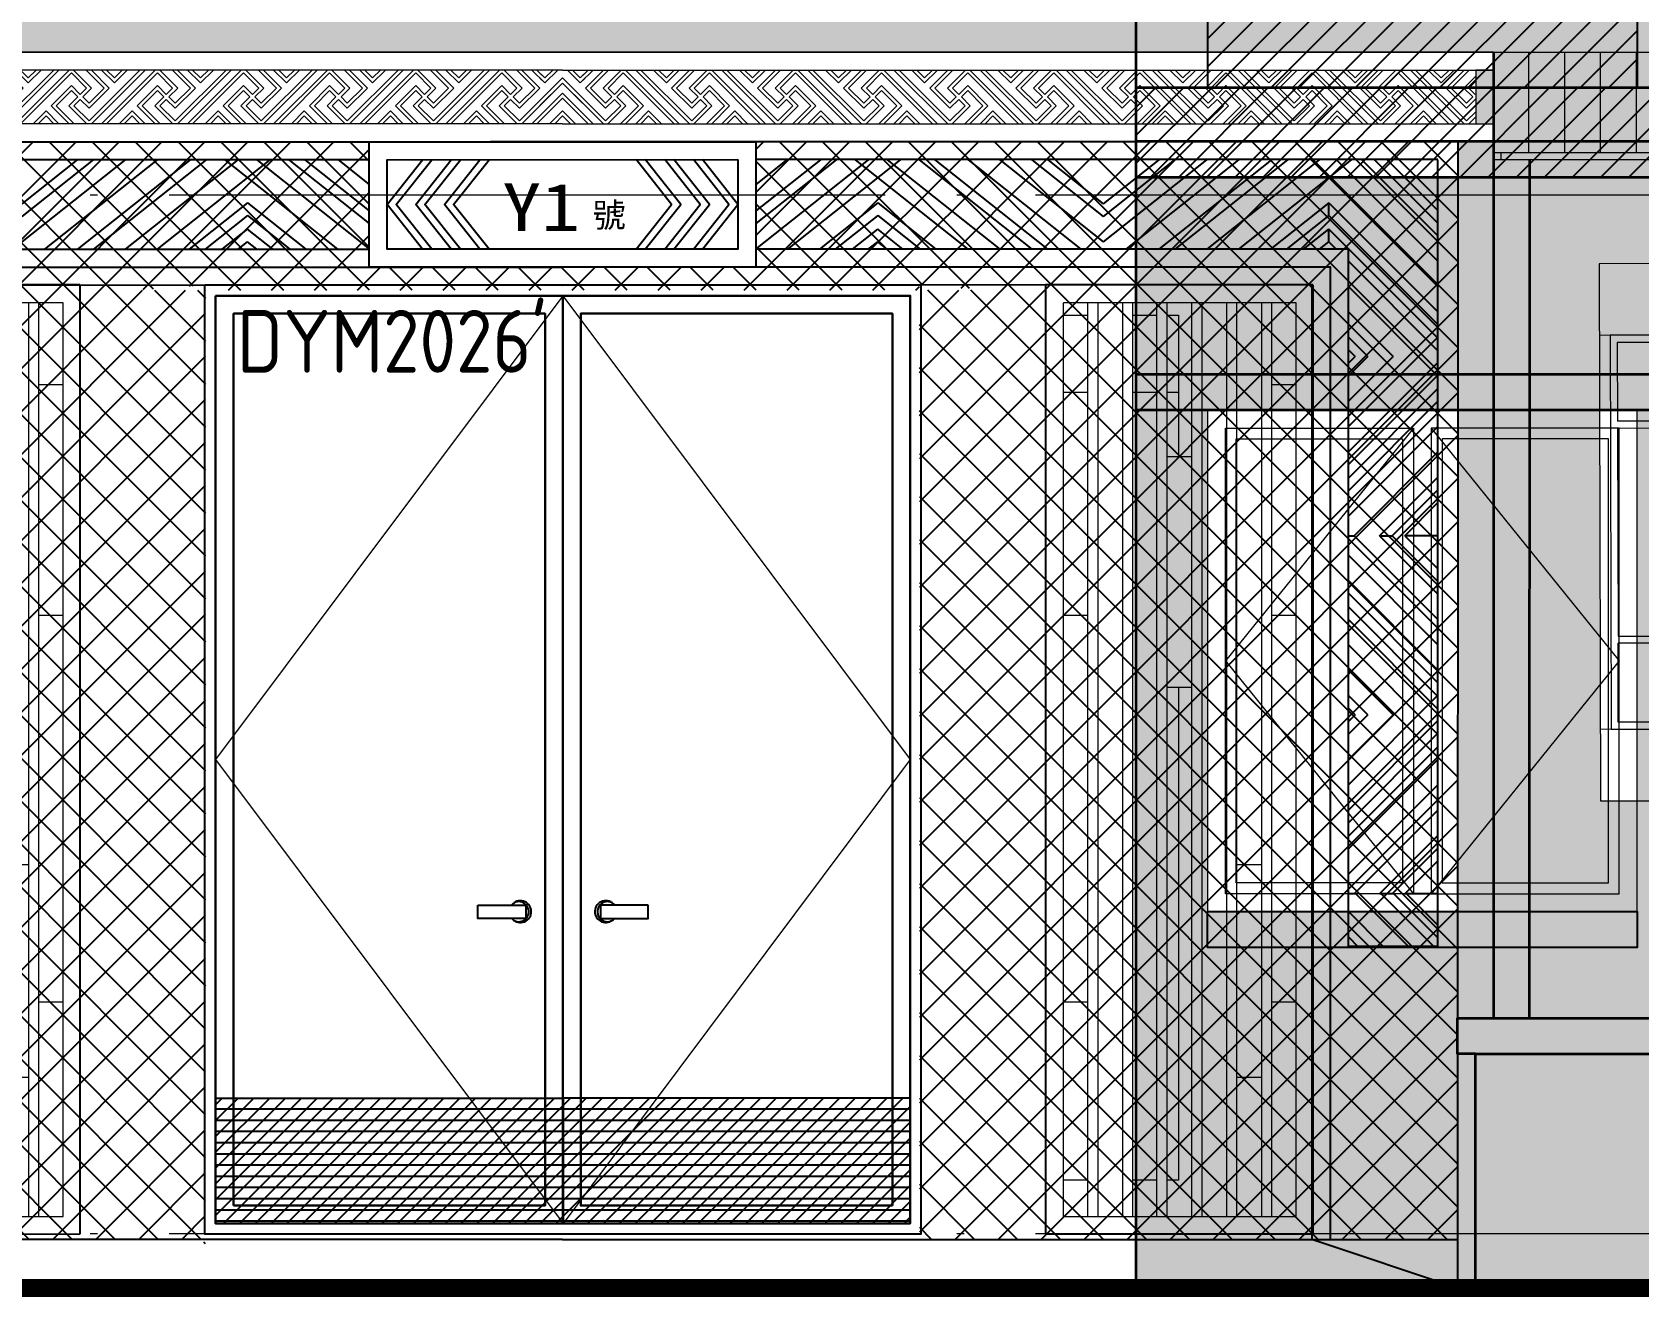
# Model space of a CAD drawing. Extents: x -518115 to 1124316, y -209821 to 1628073.
# Drawn here: x 864634 to 869121, y 37365 to 40896 of the extents above; entities that cross this region are included whole.
import ezdxf
from ezdxf.xclip import XClip

# ---------------------------------------------------------------- set-up
doc = ezdxf.new("R2010")
doc.units = 0
doc.header["$LTSCALE"] = 1000
doc.header["$MEASUREMENT"] = 0
doc.header["$XCLIPFRAME"] = 0
doc.linetypes.add('DOTE', pattern=[2.42, 2, -0.2, 0.02, -0.2])
for name, color, linetype in [('3-剖面填充（细）', 250, 'Continuous'), ('5-平立面看线1', 45, 'Continuous'), ('看线', 251, 'Continuous'), ('立面', 73, 'Continuous')]:
    doc.layers.add(name, color=color, linetype=linetype)
for name, color, linetype, lineweight in [('A-PL-门', 64, 'Continuous', 25), ('DOTE', 19, 'DOTE', 9), ('WINDOW', 144, 'Continuous', 15), ('栏杆', 163, 'Continuous', 5), ('立面-中轮廓线', 213, 'Continuous', 35), ('立面-普通轮廓', 7, 'Continuous', 18), ('立面-窗', 129, 'Continuous', 30), ('立面-窗开启线', 250, 'Continuous', 13)]:
    doc.layers.add(name, color=color, linetype=linetype, lineweight=lineweight)
doc.layers.add('不打印-标记', color=10, linetype='Continuous', lineweight=9, plot=False)
doc.styles.add('-仿宋_GB2312', font='', dxfattribs={"width": 0.8})
doc.styles.get("Standard").update_dxf_attribs({"font": 'gbenor.shx', "bigfont": 'gbcbig.shx'})
doc.styles.add('黑体', font='')
doc.styles.get('-仿宋_GB2312').set_extended_font_data('SimSun')
doc.styles.get('黑体').set_extended_font_data('SimHei')
pattern_1 = [(45, (204358.42, -129128.1), (-60.00006, 60.00006), []), (135, (204358.42, -129128.1), (-60.00006, -60.00006), [])]
pattern_2 = [(0, (204147.57, -129128.1), (47.625, 47.625), [23.8125, -71.4375]), (90, (204159.474, -129140.006), (-47.625, 47.625), [23.8125, -71.4375])]
pattern_3 = [(0, (-670352.275, -823548.06), (0, 31.25), []), (45, (-670352.275, -823548.06), (-22.0970869, 22.0970869), [])]

# ---------------------------------------------------------------- blocks, each defined once
blk = doc.blocks.new('A$C198058F0')
at = {"true_color": 0x642165}
h = blk.add_hatch(dxfattribs=at)
h.set_pattern_fill('木板', color=219, scale=25, style=0)
h.set_pattern_definition(pattern_3)
edge = h.paths.add_edge_path()
edge.add_line((30, 30.1), (1000.5, 30))
edge.add_line((1000.5, 30), (1000.5, 380))
edge.add_line((1000.5, 380), (30, 380.1))
edge.add_line((30, 380.1), (30, 30.1))
h = blk.add_hatch(dxfattribs=at)
h.set_pattern_fill('木板', color=219, scale=25, style=0)
h.set_pattern_definition(pattern_3)
edge = h.paths.add_edge_path()
edge.add_line((1970, 30.1), (999.5, 30))
edge.add_line((999.5, 30), (999.5, 380))
edge.add_line((999.5, 380), (1970, 380.1))
edge.add_line((1970, 380.1), (1970, 30.1))
at = {"color": 219, "true_color": 0x642165}
for points in [[(762.8, 918.9), (896.3, 918.9), (896.3, 880.9), (762.8, 880.9)], [(1238.2, 918.9), (1104.7, 918.9), (1104.7, 880.9), (1238.2, 880.9)]]:
    blk.add_lwpolyline(points, close=True, dxfattribs=at)
at = {"color": 217, "true_color": 0x93278f}
for points in [[(30, 380.1), (1000.5, 380), (1000.5, 30), (30, 30.1)], [(1970, 380.1), (999.5, 380), (999.5, 30), (1970, 30.1)]]:
    blk.add_lwpolyline(points, close=True, dxfattribs=at)
at = {"color": 219, "true_color": 0x642165}
for centre, radius, start, end in [((881.4, 900.5), 30.4, 221.464, 144.1178), ((876.5, 900.2), 28.1, 250.5402, 117.6879), ((1119.6, 900.5), 30.4, 35.8822, 318.536), ((1124.5, 900.2), 28.1, 62.3121, 289.4598)]:
    blk.add_arc(centre, radius, start, end, dxfattribs=at)
at = {"layer": 'A-PL-门', "color": 0}
blk.add_lwpolyline([(0, 2650), (2000, 2650), (2000, 0), (0, 0)], close=True, dxfattribs=at)
at = {"layer": '立面-窗'}
blk.add_line((1000, 2620), (1000, 30), dxfattribs=at)
for points in [[(30, 2620), (1970, 2620), (1970, 30), (30, 30)], [(80, 80), (950, 80), (950, 2570), (80, 2570)], [(1920, 80), (1050, 80), (1050, 2570), (1920, 2570)]]:
    blk.add_lwpolyline(points, close=True, dxfattribs=at)
at = {"layer": '立面-窗开启线', "ltscale": 0.5}
for points in [[(1000, 2620), (30, 1325), (1000.4, 30)], [(1000, 2620), (1970, 1325), (1000.4, 30)]]:
    blk.add_lwpolyline(points, dxfattribs=at)
at = {"layer": '不打印-标记', "color": 1}
blk.add_text("DYM2026'", height=175, dxfattribs=at).set_placement((89.5, 2405.2))
blk = doc.blocks.new('A$C48401ADD')
at = {"layer": 'A-PL-门', "color": 0}
for p, q in [((746.7, 2649.6), (0, 2649.6)), ((0, 2649.6), (0, 0)), ((746.7, 2649.6), (746.7, 0))]:
    blk.add_line(p, q, dxfattribs=at)
at = {"layer": '立面-窗开启线', "color": 36, "ltscale": 0.5, "true_color": 0x88471b}
for p, q in [((50.8, 48.5), (50.8, 2599.6)), ((700, 2599.6), (50.8, 2599.6)), ((50.8, 2565.5), (117.8, 2565.5)), ((117.8, 2599.6), (117.8, 48.5)), ((147.1, 48.5), (147.1, 2599.6)), ((215.4, 2599.6), (215.4, 48.5)), ((244.7, 48.5), (244.7, 2599.6)), ((244.7, 2565.5), (310.8, 2565.5)), ((310.8, 2599.6), (310.8, 48.5)), ((340, 48.5), (340, 2599.6)), ((340, 2565.5), (371.5, 2565.5)), ((371.5, 2565.5), (371.5, 2170.3)), ((408.4, 2599.6), (408.4, 48.5)), ((437.6, 48.5), (437.6, 2599.6)), ((505.9, 2599.6), (505.9, 48.5)), ((535.2, 48.5), (535.2, 2599.6)), ((603.5, 2599.6), (603.5, 48.5)), ((632.8, 48.5), (632.8, 2599.6)), ((700, 48.5), (700, 2599.6)), ((117.8, 2349), (50.8, 2349)), ((310.8, 2349), (244.7, 2349)), ((371.5, 2349), (340, 2349)), ((632.8, 2371.3), (700, 2371.3)), ((340, 2170.3), (408.4, 2170.3)), ((117.8, 1726.6), (50.8, 1726.6)), ((700, 1726.6), (632.8, 1726.6)), ((408.4, 1525.5), (340, 1525.5)), ((371.5, 1525.5), (371.5, 150.5)), ((535.2, 1031.5), (603.5, 1031.5)), ((117.8, 647), (50.8, 647)), ((700, 647), (632.8, 647)), ((603.5, 436.8), (535.2, 436.8)), ((117.8, 150.5), (50.8, 150.5)), ((310.8, 150.5), (244.7, 150.5)), ((371.5, 150.5), (340, 150.5)), ((50.8, 48.5), (700, 48.5)), ((746.7, 0), (0, 0)), ((0, 0), (746.7, 0)), ((521.5, -0.6), (521.5, 0)), ((733.5, 0), (733.5, -0.6))]:
    blk.add_line(p, q, dxfattribs=at)
blk = doc.blocks.new('A$C4D9A49FB')
blk.add_wipeout([(1080, 0.1), (1080.1, -349.9), (0.1, -349.9), (0, 0)])
at = {"layer": '立面', "color": 7}
blk.add_lwpolyline([(1080, 0.1), (1080.1, -349.9), (0.1, -349.9), (0, 0)], close=True, dxfattribs=at)
at = {"layer": '立面', "color": 252}
for points in [[(1030, -49.9), (1030, -299.9), (50, -299.9), (50, -50), (1030, -49.9)], [(149.1, -299.9), (50, -175), (149.2, -50)], [(174.7, -299.9), (75.6, -175), (174.8, -50)], [(229.1, -299.9), (130, -175), (229.3, -50)], [(254.7, -299.9), (155.6, -175), (254.8, -50)], [(309.1, -299.9), (210, -175), (309.3, -50)], [(334.7, -299.9), (235.6, -175), (334.8, -50)], [(745.3, -299.9), (844.5, -174.9), (745.3, -49.9)], [(770.8, -299.9), (870, -174.9), (770.9, -49.9)], [(825.3, -299.9), (924.5, -174.9), (825.3, -49.9)], [(850.8, -299.9), (950, -174.9), (850.8, -49.9)], [(905.3, -299.9), (1004.5, -174.9), (905.3, -49.9)], [(930.8, -299.9), (1030, -174.9), (930.8, -49.9)]]:
    blk.add_lwpolyline(points, dxfattribs=at)
at = {"color": 6, "style": '-仿宋_GB2312', "width": 1.2}
blk.add_text('Y1', height=132.68, dxfattribs=at).set_placement((372, -248.9))
at = {"color": 2, "style": '黑体'}
blk.add_text('號', height=68, dxfattribs=at).set_placement((623.8, -239))
blk = doc.blocks.new('A$C0A34545E')
at = {"layer": '栏杆'}
for p, q in [((0, 450), (0, 360)), ((157.5, 37.5), (157.5, 412.5)), ((187.5, 37.5), (187.5, 412.5)), ((345, 450), (345, 360)), ((0, 0), (0, 90)), ((345, 0), (345, 90))]:
    blk.add_line(p, q, dxfattribs=at)
for points in [[(0, 450), (345, 450)], [(37.5, 360), (37.5, 412.5)], [(37.5, 412.5), (157.5, 412.5)], [(307.5, 412.5), (187.5, 412.5)], [(307.5, 360), (307.5, 412.5)], [(0, 360), (37.5, 360)], [(345, 360), (307.5, 360)], [(0, 90), (37.5, 90)], [(37.5, 90), (37.5, 37.5)], [(345, 90), (307.5, 90)], [(307.5, 90), (307.5, 37.5)], [(0, 0), (345, 0)], [(37.5, 37.5), (157.5, 37.5)], [(307.5, 37.5), (187.5, 37.5)]]:
    blk.add_lwpolyline(points, dxfattribs=at)
blk = doc.blocks.new('A$C18B76059')
at = {"layer": '栏杆', "xscale": -1}
for p in [(397.5, 4590), (1927.5, 4590), (3457.5, 4590), (3967.5, 4590), (4477.5, 4590), (6007.5, 4590), (6517.5, 4590), (7537.5, 4590), (8047.5, 4590), (652.5, 3825), (1672.5, 3825), (2692.5, 3825), (3712.5, 3825), (4732.5, 3825), (5752.5, 3825), (6772.5, 3825), (7792.5, 3825), (397.5, 3570), (1927.5, 3570), (3457.5, 3570), (3967.5, 3570), (4477.5, 3570), (6007.5, 3570), (6517.5, 3570), (7537.5, 3570), (8047.5, 3570), (652.5, 3315), (1672.5, 3315), (2692.5, 3315), (3712.5, 3315), (4732.5, 3315), (5752.5, 3315), (6772.5, 3315), (7792.5, 3315), (397.5, 3060), (1927.5, 3060), (3457.5, 3060), (3967.5, 3060), (4477.5, 3060), (6007.5, 3060), (6517.5, 3060), (7537.5, 3060), (8047.5, 3060), (397.5, 2550), (397.5, 2550), (1927.5, 2550), (1927.5, 2550), (3457.5, 2550), (3457.5, 2550), (3967.5, 2550), (3967.5, 2550), (4477.5, 2550), (4477.5, 2550), (6007.5, 2550), (6007.5, 2550), (6517.5, 2550), (6517.5, 2550), (7537.5, 2550), (7537.5, 2550), (8047.5, 2550), (8047.5, 2550), (652.5, 1785), (1672.5, 1785), (2692.5, 1785), (3712.5, 1785), (4732.5, 1785), (5752.5, 1785), (6772.5, 1785), (7792.5, 1785), (397.5, 1530), (397.5, 1530), (1927.5, 1530), (1927.5, 1530), (3457.5, 1530), (3457.5, 1530), (3967.5, 1530), (3967.5, 1530), (4477.5, 1530), (4477.5, 1530), (6007.5, 1530), (6007.5, 1530), (6517.5, 1530), (6517.5, 1530), (7537.5, 1530), (7537.5, 1530), (8047.5, 1530), (8047.5, 1530), (652.5, 1275), (1672.5, 1275), (2692.5, 1275), (3712.5, 1275), (4732.5, 1275), (5752.5, 1275), (6772.5, 1275), (7792.5, 1275), (397.5, 1020), (1927.5, 1020), (3457.5, 1020), (3967.5, 1020), (4477.5, 1020), (6007.5, 1020), (6517.5, 1020), (7537.5, 1020), (8047.5, 1020), (397.5, 510), (1927.5, 510), (3457.5, 510), (3967.5, 510), (4477.5, 510), (6007.5, 510), (6517.5, 510), (7537.5, 510), (8047.5, 510), (652.5, 255), (1672.5, 255), (2692.5, 255), (3712.5, 255), (4732.5, 255), (5752.5, 255), (6772.5, 255), (7792.5, 255)]:
    blk.add_blockref('A$C0A34545E', p, dxfattribs=at)
at = {"layer": '栏杆'}
for p in [(562.5, 4590), (1072.5, 4590), (2092.5, 4590), (2602.5, 4590), (4642.5, 4590), (5152.5, 4590), (6682.5, 4590), (8212.5, 4590), (817.5, 3825), (1837.5, 3825), (2857.5, 3825), (3877.5, 3825), (4897.5, 3825), (5917.5, 3825), (6937.5, 3825), (7957.5, 3825), (562.5, 3570), (1072.5, 3570), (2092.5, 3570), (2602.5, 3570), (4642.5, 3570), (5152.5, 3570), (6682.5, 3570), (8212.5, 3570), (817.5, 3315), (1837.5, 3315), (2857.5, 3315), (3877.5, 3315), (4897.5, 3315), (5917.5, 3315), (6937.5, 3315), (7957.5, 3315), (562.5, 3060), (1072.5, 3060), (2092.5, 3060), (2602.5, 3060), (4642.5, 3060), (5152.5, 3060), (6682.5, 3060), (8212.5, 3060), (562.5, 2550), (562.5, 2550), (1072.5, 2550), (1072.5, 2550), (2092.5, 2550), (2092.5, 2550), (2602.5, 2550), (2602.5, 2550), (4642.5, 2550), (4642.5, 2550), (5152.5, 2550), (5152.5, 2550), (6682.5, 2550), (6682.5, 2550), (8212.5, 2550), (8212.5, 2550), (817.5, 1785), (1837.5, 1785), (2857.5, 1785), (3877.5, 1785), (4897.5, 1785), (5917.5, 1785), (6937.5, 1785), (7957.5, 1785), (562.5, 1530), (562.5, 1530), (1072.5, 1530), (1072.5, 1530), (2092.5, 1530), (2092.5, 1530), (2602.5, 1530), (2602.5, 1530), (4642.5, 1530), (4642.5, 1530), (5152.5, 1530), (5152.5, 1530), (6682.5, 1530), (6682.5, 1530), (8212.5, 1530), (8212.5, 1530), (817.5, 1275), (1837.5, 1275), (2857.5, 1275), (3877.5, 1275), (4897.5, 1275), (5917.5, 1275), (6937.5, 1275), (7957.5, 1275), (562.5, 1020), (1072.5, 1020), (2092.5, 1020), (2602.5, 1020), (4642.5, 1020), (5152.5, 1020), (6682.5, 1020), (8212.5, 1020), (562.5, 510), (1072.5, 510), (2092.5, 510), (2602.5, 510), (4642.5, 510), (5152.5, 510), (6682.5, 510), (8212.5, 510), (817.5, 255), (1837.5, 255), (2857.5, 255), (3877.5, 255), (4897.5, 255), (5917.5, 255), (6937.5, 255), (7957.5, 255)]:
    blk.add_blockref('A$C0A34545E', p, dxfattribs=at)
for p, rotation in [((652.5, 4785), 180), ((1672.5, 4785), 180), ((2692.5, 4785), 180), ((3712.5, 4785), 180), ((4732.5, 4785), 180), ((5752.5, 4785), 180), ((6772.5, 4785), 180), ((7792.5, 4785), 180), ((0, 4732.5), 270), ((1530, 4732.5), 270), ((3060, 4732.5), 270), ((3570, 4732.5), 270), ((4080, 4732.5), 270), ((5610, 4732.5), 270), ((6120, 4732.5), 270), ((7140, 4732.5), 270), ((7650, 4732.5), 270), ((397.5, 4530), 180), ((1927.5, 4530), 180), ((3457.5, 4530), 180), ((3967.5, 4530), 180), ((4477.5, 4530), 180), ((6007.5, 4530), 180), ((6517.5, 4530), 180), ((7537.5, 4530), 180), ((8047.5, 4530), 180), ((255, 4477.5), 270), ((1275, 4477.5), 270), ((2295, 4477.5), 270), ((3315, 4477.5), 270), ((4335, 4477.5), 270), ((5355, 4477.5), 270), ((6375, 4477.5), 270), ((7395, 4477.5), 270), ((960, 3877.5), 90), ((1470, 3877.5), 90), ((2490, 3877.5), 90), ((3000, 3877.5), 90), ((5040, 3877.5), 90), ((5550, 3877.5), 90), ((7080, 3877.5), 90), ((8610, 3877.5), 90), ((397.5, 4020), 180), ((1927.5, 4020), 180), ((3457.5, 4020), 180), ((3967.5, 4020), 180), ((4477.5, 4020), 180), ((6007.5, 4020), 180), ((6517.5, 4020), 180), ((7537.5, 4020), 180), ((8047.5, 4020), 180), ((1215, 3622.5), 90), ((2235, 3622.5), 90), ((3255, 3622.5), 90), ((4275, 3622.5), 90), ((5295, 3622.5), 90), ((6315, 3622.5), 90), ((7335, 3622.5), 90), ((8355, 3622.5), 90), ((652.5, 3765), 180), ((960, 3367.5), 90), ((1470, 3367.5), 90), ((1672.5, 3765), 180), ((2490, 3367.5), 90), ((2692.5, 3765), 180), ((3000, 3367.5), 90), ((3712.5, 3765), 180), ((4732.5, 3765), 180), ((5040, 3367.5), 90), ((5550, 3367.5), 90), ((5752.5, 3765), 180), ((6772.5, 3765), 180), ((7080, 3367.5), 90), ((7792.5, 3765), 180), ((8610, 3367.5), 90), ((397.5, 3510), 180), ((397.5, 3510), 180), ((1927.5, 3510), 180), ((1927.5, 3510), 180), ((3457.5, 3510), 180), ((3457.5, 3510), 180), ((3967.5, 3510), 180), ((3967.5, 3510), 180), ((4477.5, 3510), 180), ((4477.5, 3510), 180), ((6007.5, 3510), 180), ((6007.5, 3510), 180), ((6517.5, 3510), 180), ((6517.5, 3510), 180), ((7537.5, 3510), 180), ((7537.5, 3510), 180), ((8047.5, 3510), 180), ((8047.5, 3510), 180), ((255, 3457.5), 270), ((1275, 3457.5), 270), ((2295, 3457.5), 270), ((3315, 3457.5), 270), ((4335, 3457.5), 270), ((5355, 3457.5), 270), ((6375, 3457.5), 270), ((7395, 3457.5), 270), ((652.5, 3255), 180), ((1672.5, 3255), 180), ((2692.5, 3255), 180), ((3712.5, 3255), 180), ((4732.5, 3255), 180), ((5752.5, 3255), 180), ((6772.5, 3255), 180), ((7792.5, 3255), 180), ((0, 3202.5), 270), ((1530, 3202.5), 270), ((3060, 3202.5), 270), ((3570, 3202.5), 270), ((4080, 3202.5), 270), ((5610, 3202.5), 270), ((6120, 3202.5), 270), ((7140, 3202.5), 270), ((7650, 3202.5), 270), ((1215, 2602.5), 90), ((2235, 2602.5), 90), ((3255, 2602.5), 90), ((4275, 2602.5), 90), ((5295, 2602.5), 90), ((6315, 2602.5), 90), ((7335, 2602.5), 90), ((8355, 2602.5), 90), ((0, 2692.5), 270), ((652.5, 2745), 180), ((1672.5, 2745), 180), ((1530, 2692.5), 270), ((2692.5, 2745), 180), ((3060, 2692.5), 270), ((3712.5, 2745), 180), ((3570, 2692.5), 270), ((4080, 2692.5), 270), ((4732.5, 2745), 180), ((5752.5, 2745), 180), ((5610, 2692.5), 270), ((6120, 2692.5), 270), ((6772.5, 2745), 180), ((7140, 2692.5), 270), ((7792.5, 2745), 180), ((7650, 2692.5), 270), ((397.5, 2490), 180), ((255, 2437.5), 270), ((1275, 2437.5), 270), ((1927.5, 2490), 180), ((2295, 2437.5), 270), ((3457.5, 2490), 180), ((3315, 2437.5), 270), ((3967.5, 2490), 180), ((4477.5, 2490), 180), ((4335, 2437.5), 270), ((5355, 2437.5), 270), ((6007.5, 2490), 180), ((6517.5, 2490), 180), ((6375, 2437.5), 270), ((7537.5, 2490), 180), ((7395, 2437.5), 270), ((8047.5, 2490), 180), ((960, 1837.5), 90), ((1470, 1837.5), 90), ((2490, 1837.5), 90), ((3000, 1837.5), 90), ((5040, 1837.5), 90), ((5550, 1837.5), 90), ((7080, 1837.5), 90), ((8610, 1837.5), 90), ((397.5, 1980), 180), ((1927.5, 1980), 180), ((3457.5, 1980), 180), ((3967.5, 1980), 180), ((4477.5, 1980), 180), ((6007.5, 1980), 180), ((6517.5, 1980), 180), ((7537.5, 1980), 180), ((8047.5, 1980), 180), ((1215, 1582.5), 90), ((2235, 1582.5), 90), ((3255, 1582.5), 90), ((4275, 1582.5), 90), ((5295, 1582.5), 90), ((6315, 1582.5), 90), ((7335, 1582.5), 90), ((8355, 1582.5), 90), ((652.5, 1725), 180), ((1672.5, 1725), 180), ((2692.5, 1725), 180), ((3712.5, 1725), 180), ((4732.5, 1725), 180), ((5752.5, 1725), 180), ((6772.5, 1725), 180), ((7792.5, 1725), 180), ((0, 1672.5), 270), ((1530, 1672.5), 270), ((3060, 1672.5), 270), ((3570, 1672.5), 270), ((4080, 1672.5), 270), ((5610, 1672.5), 270), ((6120, 1672.5), 270), ((7140, 1672.5), 270), ((7650, 1672.5), 270), ((397.5, 1470), 180), ((255, 1417.5), 270), ((1275, 1417.5), 270), ((1927.5, 1470), 180), ((2295, 1417.5), 270), ((3457.5, 1470), 180), ((3315, 1417.5), 270), ((3967.5, 1470), 180), ((4477.5, 1470), 180), ((4335, 1417.5), 270), ((5355, 1417.5), 270), ((6007.5, 1470), 180), ((6517.5, 1470), 180), ((6375, 1417.5), 270), ((7537.5, 1470), 180), ((7395, 1417.5), 270), ((8047.5, 1470), 180), ((652.5, 1215), 180), ((1672.5, 1215), 180), ((2692.5, 1215), 180), ((3712.5, 1215), 180), ((4732.5, 1215), 180), ((5752.5, 1215), 180), ((6772.5, 1215), 180), ((7792.5, 1215), 180), ((0, 1162.5), 270), ((1530, 1162.5), 270), ((3060, 1162.5), 270), ((3570, 1162.5), 270), ((4080, 1162.5), 270), ((5610, 1162.5), 270), ((6120, 1162.5), 270), ((7140, 1162.5), 270), ((7650, 1162.5), 270), ((1215, 562.5), 90), ((2235, 562.5), 90), ((3255, 562.5), 90), ((4275, 562.5), 90), ((5295, 562.5), 90), ((6315, 562.5), 90), ((7335, 562.5), 90), ((8355, 562.5), 90), ((960, 307.5), 90), ((1470, 307.5), 90), ((2490, 307.5), 90), ((3000, 307.5), 90), ((5040, 307.5), 90), ((5550, 307.5), 90), ((7080, 307.5), 90), ((8610, 307.5), 90), ((397.5, 450), 180), ((1927.5, 450), 180), ((3457.5, 450), 180), ((3967.5, 450), 180), ((4477.5, 450), 180), ((6007.5, 450), 180), ((6517.5, 450), 180), ((7537.5, 450), 180), ((8047.5, 450), 180)]:
    blk.add_blockref('A$C0A34545E', p, dxfattribs=dict(at, rotation=rotation))
at = {"layer": '栏杆', "xscale": -1}
for p, rotation in [((817.5, 4785), 180), ((1837.5, 4785), 180), ((2857.5, 4785), 180), ((3877.5, 4785), 180), ((4897.5, 4785), 180), ((5917.5, 4785), 180), ((6937.5, 4785), 180), ((7957.5, 4785), 180), ((960, 4732.5), 90), ((1470, 4732.5), 90), ((2490, 4732.5), 90), ((3000, 4732.5), 90), ((5040, 4732.5), 90), ((5550, 4732.5), 90), ((7080, 4732.5), 90), ((8610, 4732.5), 90), ((562.5, 4530), 180), ((1072.5, 4530), 180), ((2092.5, 4530), 180), ((2602.5, 4530), 180), ((4642.5, 4530), 180), ((5152.5, 4530), 180), ((6682.5, 4530), 180), ((8212.5, 4530), 180), ((1215, 4477.5), 90), ((2235, 4477.5), 90), ((3255, 4477.5), 90), ((4275, 4477.5), 90), ((5295, 4477.5), 90), ((6315, 4477.5), 90), ((7335, 4477.5), 90), ((8355, 4477.5), 90), ((0, 3877.5), 270), ((1530, 3877.5), 270), ((3060, 3877.5), 270), ((3570, 3877.5), 270), ((4080, 3877.5), 270), ((5610, 3877.5), 270), ((6120, 3877.5), 270), ((7140, 3877.5), 270), ((7650, 3877.5), 270), ((562.5, 4020), 180), ((1072.5, 4020), 180), ((2092.5, 4020), 180), ((2602.5, 4020), 180), ((4642.5, 4020), 180), ((5152.5, 4020), 180), ((6682.5, 4020), 180), ((8212.5, 4020), 180), ((255, 3622.5), 270), ((1275, 3622.5), 270), ((2295, 3622.5), 270), ((3315, 3622.5), 270), ((4335, 3622.5), 270), ((5355, 3622.5), 270), ((6375, 3622.5), 270), ((7395, 3622.5), 270), ((0, 3367.5), 270), ((817.5, 3765), 180), ((1530, 3367.5), 270), ((1837.5, 3765), 180), ((2857.5, 3765), 180), ((3060, 3367.5), 270), ((3570, 3367.5), 270), ((3877.5, 3765), 180), ((4080, 3367.5), 270), ((4897.5, 3765), 180), ((5610, 3367.5), 270), ((5917.5, 3765), 180), ((6120, 3367.5), 270), ((6937.5, 3765), 180), ((7140, 3367.5), 270), ((7650, 3367.5), 270), ((7957.5, 3765), 180), ((562.5, 3510), 180), ((562.5, 3510), 180), ((1072.5, 3510), 180), ((1072.5, 3510), 180), ((2092.5, 3510), 180), ((2092.5, 3510), 180), ((2602.5, 3510), 180), ((2602.5, 3510), 180), ((4642.5, 3510), 180), ((4642.5, 3510), 180), ((5152.5, 3510), 180), ((5152.5, 3510), 180), ((6682.5, 3510), 180), ((6682.5, 3510), 180), ((8212.5, 3510), 180), ((8212.5, 3510), 180), ((1215, 3457.5), 90), ((2235, 3457.5), 90), ((3255, 3457.5), 90), ((4275, 3457.5), 90), ((5295, 3457.5), 90), ((6315, 3457.5), 90), ((7335, 3457.5), 90), ((8355, 3457.5), 90), ((817.5, 3255), 180), ((1837.5, 3255), 180), ((2857.5, 3255), 180), ((3877.5, 3255), 180), ((4897.5, 3255), 180), ((5917.5, 3255), 180), ((6937.5, 3255), 180), ((7957.5, 3255), 180), ((960, 3202.5), 90), ((1470, 3202.5), 90), ((2490, 3202.5), 90), ((3000, 3202.5), 90), ((5040, 3202.5), 90), ((5550, 3202.5), 90), ((7080, 3202.5), 90), ((8610, 3202.5), 90), ((255, 2602.5), 270), ((1275, 2602.5), 270), ((2295, 2602.5), 270), ((3315, 2602.5), 270), ((4335, 2602.5), 270), ((5355, 2602.5), 270), ((6375, 2602.5), 270), ((7395, 2602.5), 270), ((960, 2692.5), 90), ((817.5, 2745), 180), ((1470, 2692.5), 90), ((1837.5, 2745), 180), ((2490, 2692.5), 90), ((3000, 2692.5), 90), ((2857.5, 2745), 180), ((3877.5, 2745), 180), ((5040, 2692.5), 90), ((4897.5, 2745), 180), ((5550, 2692.5), 90), ((5917.5, 2745), 180), ((7080, 2692.5), 90), ((6937.5, 2745), 180), ((7957.5, 2745), 180), ((8610, 2692.5), 90), ((562.5, 2490), 180), ((1215, 2437.5), 90), ((1072.5, 2490), 180), ((2235, 2437.5), 90), ((2092.5, 2490), 180), ((2602.5, 2490), 180), ((3255, 2437.5), 90), ((4275, 2437.5), 90), ((4642.5, 2490), 180), ((5295, 2437.5), 90), ((5152.5, 2490), 180), ((6315, 2437.5), 90), ((6682.5, 2490), 180), ((7335, 2437.5), 90), ((8355, 2437.5), 90), ((8212.5, 2490), 180), ((0, 1837.5), 270), ((1530, 1837.5), 270), ((3060, 1837.5), 270), ((3570, 1837.5), 270), ((4080, 1837.5), 270), ((5610, 1837.5), 270), ((6120, 1837.5), 270), ((7140, 1837.5), 270), ((7650, 1837.5), 270), ((562.5, 1980), 180), ((1072.5, 1980), 180), ((2092.5, 1980), 180), ((2602.5, 1980), 180), ((4642.5, 1980), 180), ((5152.5, 1980), 180), ((6682.5, 1980), 180), ((8212.5, 1980), 180), ((255, 1582.5), 270), ((1275, 1582.5), 270), ((2295, 1582.5), 270), ((3315, 1582.5), 270), ((4335, 1582.5), 270), ((5355, 1582.5), 270), ((6375, 1582.5), 270), ((7395, 1582.5), 270), ((817.5, 1725), 180), ((1837.5, 1725), 180), ((2857.5, 1725), 180), ((3877.5, 1725), 180), ((4897.5, 1725), 180), ((5917.5, 1725), 180), ((6937.5, 1725), 180), ((7957.5, 1725), 180), ((960, 1672.5), 90), ((1470, 1672.5), 90), ((2490, 1672.5), 90), ((3000, 1672.5), 90), ((5040, 1672.5), 90), ((5550, 1672.5), 90), ((7080, 1672.5), 90), ((8610, 1672.5), 90), ((562.5, 1470), 180), ((1215, 1417.5), 90), ((1072.5, 1470), 180), ((2235, 1417.5), 90), ((2092.5, 1470), 180), ((2602.5, 1470), 180), ((3255, 1417.5), 90), ((4275, 1417.5), 90), ((4642.5, 1470), 180), ((5295, 1417.5), 90), ((5152.5, 1470), 180), ((6315, 1417.5), 90), ((6682.5, 1470), 180), ((7335, 1417.5), 90), ((8355, 1417.5), 90), ((8212.5, 1470), 180), ((817.5, 1215), 180), ((1837.5, 1215), 180), ((2857.5, 1215), 180), ((3877.5, 1215), 180), ((4897.5, 1215), 180), ((5917.5, 1215), 180), ((6937.5, 1215), 180), ((7957.5, 1215), 180), ((960, 1162.5), 90), ((1470, 1162.5), 90), ((2490, 1162.5), 90), ((3000, 1162.5), 90), ((5040, 1162.5), 90), ((5550, 1162.5), 90), ((7080, 1162.5), 90), ((8610, 1162.5), 90), ((255, 562.5), 270), ((1275, 562.5), 270), ((2295, 562.5), 270), ((3315, 562.5), 270), ((4335, 562.5), 270), ((5355, 562.5), 270), ((6375, 562.5), 270), ((7395, 562.5), 270), ((0, 307.5), 270), ((1530, 307.5), 270), ((3060, 307.5), 270), ((3570, 307.5), 270), ((4080, 307.5), 270), ((5610, 307.5), 270), ((6120, 307.5), 270), ((7140, 307.5), 270), ((7650, 307.5), 270), ((562.5, 450), 180), ((1072.5, 450), 180), ((2092.5, 450), 180), ((2602.5, 450), 180), ((4642.5, 450), 180), ((5152.5, 450), 180), ((6682.5, 450), 180), ((8212.5, 450), 180)]:
    blk.add_blockref('A$C0A34545E', p, dxfattribs=dict(at, rotation=rotation))
blk = doc.blocks.new('A$C44424E64')
at = {"layer": 'WINDOW', "color": 8}
ref = blk.add_blockref('A$C18B76059', (1323.5, 1970), dxfattribs=dict(at, xscale=-0.6666666666666669, yscale=0.6666666666666669, zscale=0.6666666666666667, rotation=134.9999999999999))
XClip(ref).set_block_clipping_path([(3580.2591819495, 598.8396887576), (685.7145168341, 3493.3843538732), (526.6154910668, 3334.285328106), (3421.1601561825, 439.7406629905)])
ref = blk.add_blockref('A$C18B76059', (3968.1, 1970), dxfattribs=dict(at, xscale=-0.6666666666666669, yscale=0.6666666666666669, zscale=0.6666666666666667, rotation=134.9999999999999))
XClip(ref).set_block_clipping_path([(3580.2591819495, 598.8396887576), (518.7848702534, 3660.3140004537), (359.6858444863, 3501.2149746866), (3421.1601561825, 439.7406629905)])
ref = blk.add_blockref('A$C18B76059', (6612.7, 1970), dxfattribs=dict(at, xscale=-0.6666666666666669, yscale=0.6666666666666669, zscale=0.6666666666666667, rotation=134.9999999999999))
XClip(ref).set_block_clipping_path([(3580.2591819495, 598.8396887576), (518.7848702534, 3660.3140004537), (359.6858444863, 3501.2149746866), (3421.1601561825, 439.7406629905)])
ref = blk.add_blockref('A$C18B76059', (9257.3, 1970), dxfattribs=dict(at, xscale=-0.6666666666666669, yscale=0.6666666666666669, zscale=0.6666666666666667, rotation=134.9999999999999))
XClip(ref).set_block_clipping_path([(2983.3842314337, 1195.7146392731), (518.7848702534, 3660.3140004537), (359.6858444863, 3501.2149746866), (2824.2852056667, 1036.6156135062)])
blk = doc.blocks.new('VXVXVDXVXD')
blk.add_wipeout([(105081.2, 218659.5), (104781.2, 218659.4), (104781.7, 217159.4), (105081.7, 217159.5)])
at = {"layer": 'WINDOW', "color": 4}
for p, q in [((105081.3, 218459.5), (104781.3, 218459.4)), ((104921.3, 218439.5), (104921.4, 218219.5)), ((104941.3, 218439.5), (104941.4, 218219.5)), ((104921.4, 218219.5), (104831.4, 218219.5)), ((105031.4, 218219.5), (104941.4, 218219.5)), ((104921.4, 218199.5), (104831.4, 218199.5)), ((104921.4, 218199.5), (104921.6, 217619.5)), ((104941.4, 218199.5), (104941.6, 217619.5)), ((105031.4, 218199.5), (104941.4, 218199.5)), ((104921.6, 217599.5), (104831.6, 217599.5)), ((104921.6, 217379.5), (104921.6, 217599.5)), ((104941.6, 217379.5), (104941.6, 217599.5)), ((105031.6, 217599.5), (104941.6, 217599.5)), ((105081.7, 217359.5), (104781.7, 217359.4))]:
    blk.add_line(p, q, dxfattribs=at)
for points in [[(105081.2, 218659.5), (104781.2, 218659.4), (104781.7, 217159.4), (105081.7, 217159.5)], [(105051.3, 218459.5), (104811.3, 218459.5), (104811.7, 217359.5), (105051.7, 217359.5)]]:
    blk.add_lwpolyline(points, close=True, dxfattribs=at)
for points in [[(104921.3, 218439.5), (104831.3, 218439.5), (104831.4, 218219.5)], [(105031.4, 218219.5), (105031.3, 218439.5), (104941.3, 218439.5)], [(104831.4, 218199.5), (104831.6, 217619.5), (104921.6, 217619.5)], [(104941.6, 217619.5), (105031.6, 217619.5), (105031.4, 218199.5)], [(104921.6, 217379.5), (104831.6, 217379.5), (104831.6, 217599.5)], [(105031.6, 217599.5), (105031.6, 217379.5), (104941.6, 217379.5)]]:
    blk.add_lwpolyline(points, dxfattribs=at)
blk = doc.blocks.new('FGFGF')
at = {"layer": '3-剖面填充（细）', "true_color": 0x636466}
h = blk.add_hatch(dxfattribs=at)
h.set_pattern_fill('CROSS', color=251, scale=30)
h.set_pattern_definition(pattern_2)
h.paths.add_polyline_path([(229182, 20159.3), (229182.2, 20609.3), (225683.5, 20609.9), (225683.4, 17462.7), (225583.5, 17462.7), (225583.4, 17362.7), (225633.7, 17362.7), (225633.6, 16862.7), (225633.6, 16862.7), (225633.6, 16710.1), (226682.3, 16710.1), (226681.8, 19909.7), (226581.8, 19909.7), (226581.8, 19959.7), (226631.7, 19959.7), (226631.7, 20109.7), (226581.7, 20109.7), (226581.7, 20159.7), (226681.8, 20159.7), (226681.8, 20159.7)])
h = blk.add_hatch(dxfattribs=at)
h.set_pattern_fill('CROSS', color=251, scale=30)
h.set_pattern_definition(pattern_2)
h.paths.add_polyline_path([(229182, 20159.3), (229181.9, 20609.3), (232680.6, 20609.9), (232680.7, 17462.7), (232780.6, 17462.7), (232780.7, 17362.7), (232730.4, 17362.7), (232730.5, 16862.7), (232730.5, 16862.7), (232730.5, 16710.1), (231681.8, 16710.1), (231682.2, 19909.7), (231782.3, 19909.7), (231782.3, 19959.7), (231732.4, 19959.7), (231732.4, 20109.7), (231782.4, 20109.7), (231782.4, 20159.7), (231682.3, 20159.7), (231682.3, 20159.7)])
at = {"layer": '3-剖面填充（细）'}
h = blk.add_hatch(dxfattribs=at)
h.set_pattern_fill('多孔材料', color=256, scale=30)
h.set_pattern_definition(pattern_1)
edge = h.paths.add_edge_path()
edge.add_line((228184.3, 16810.1), (228184.8, 19509.7))
edge.add_line((227988.1, 19495.1), (229182, 19495.1))
edge.add_line((229182, 19509.7), (229182, 19909.3))
edge.add_line((229182, 19909.3), (226682.4, 19909.7))
edge.add_line((226682.4, 19909.7), (226681.7, 16845.1))
edge.add_line((226681.7, 16845.1), (228178.3, 16845.1))
h = blk.add_hatch(dxfattribs=at)
h.set_pattern_fill('多孔材料', color=256, scale=30)
h.set_pattern_definition(pattern_1)
edge = h.paths.add_edge_path()
edge.add_line((230179.8, 16810.1), (230179.3, 19509.7))
edge.add_line((230376, 19495.1), (229182, 19495.1))
edge.add_line((229182, 19509.7), (229182, 19909.3))
edge.add_line((229182, 19909.3), (231681.7, 19909.7))
edge.add_line((231681.7, 19909.7), (231682.3, 16845.1))
edge.add_line((231682.3, 16845.1), (230185.7, 16845.1))
for p, q in [((229182, 16845.1), (226682.3, 16845.1)), ((229182, 16845.1), (231681.8, 16845.1)), ((231277.1, 16845.1), (231681.8, 16710.1)), ((226682.3, 16710.1), (229182, 16709.7)), ((231681.8, 16710.1), (229182, 16709.7))]:
    blk.add_line(p, q)
at = {"layer": '立面'}
for p, q in [((226681.8, 19909.7), (229383.3, 19909.3)), ((231682.2, 19909.7), (228980.7, 19909.3)), ((231682.3, 19909.7), (231681.8, 16712.8)), ((226737.4, 19859.7), (228642, 19860)), ((227871.4, 19859.4), (227672, 19701.1)), ((227960.5, 19859.4), (227672, 19630.4)), ((227826.9, 19859.3), (227672, 19736.4)), ((228049.6, 19859.4), (227735, 19609.7)), ((228141.9, 19859.4), (227827.3, 19609.7)), ((228186.5, 19859.4), (227871.8, 19609.7)), ((228275.6, 19859.4), (227960.9, 19609.7)), ((228364.7, 19859.4), (228050, 19609.7)), ((228239.3, 19859.4), (228554, 19609.7)), ((228328.4, 19859.4), (228643.1, 19609.7)), ((228417.5, 19859.4), (228642, 19681.2)), ((228462, 19859.4), (228642, 19716.6)), ((228554.3, 19859.5), (228642, 19789.8)), ((230035.7, 19859.4), (229721, 19609.7)), ((231626.7, 19859.7), (229722.1, 19860)), ((229809.8, 19859.5), (229722.1, 19789.8)), ((229946.6, 19859.4), (229722.1, 19681.2)), ((229902.1, 19859.4), (229722.1, 19716.6)), ((230124.8, 19859.4), (229810.1, 19609.7)), ((229999.4, 19859.4), (230314.1, 19609.7)), ((230088.5, 19859.4), (230403.2, 19609.7)), ((230177.6, 19859.4), (230492.3, 19609.7)), ((230222.2, 19859.4), (230536.8, 19609.7)), ((230314.5, 19859.4), (230629.1, 19609.7)), ((230403.6, 19859.4), (230692.1, 19630.4)), ((230492.7, 19859.4), (230692.1, 19701.1)), ((230537.2, 19859.3), (230692.1, 19736.4)), ((230891.4, 19859.3), (230692.1, 19701.1)), ((230846.9, 19859.3), (230692.1, 19736.4)), ((230980.5, 19859.3), (230692.1, 19630.4)), ((231069.6, 19859.3), (230755.1, 19609.7)), ((231161.8, 19859.2), (230847.4, 19609.7)), ((231206.4, 19859.2), (230891.9, 19609.7)), ((231295.4, 19859.2), (230981, 19609.7)), ((231384.5, 19859.2), (231070.1, 19609.7)), ((231272.5, 19859.2), (231626.7, 19505)), ((231343.3, 19859.2), (231626.7, 19575.7)), ((231414, 19859.2), (231626.7, 19646.5)), ((231449.3, 19859.2), (231626.7, 19681.8)), ((231484.7, 19859.2), (231626.7, 19717.2)), ((231626.7, 17662.8), (231626.7, 19859.2)), ((228302, 19739), (228139.1, 19609.7)), ((228302, 19703.6), (228183.6, 19609.7)), ((228302, 19739), (228464.9, 19609.7)), ((228302, 19703.6), (228420.4, 19609.7)), ((230062.1, 19739), (229899.2, 19609.7)), ((230062.1, 19703.6), (229943.7, 19609.7)), ((230062.1, 19739), (230225, 19609.7)), ((230062.1, 19703.6), (230180.4, 19609.7)), ((231322.1, 19739), (231159.2, 19609.7)), ((231322.1, 19703.6), (231203.7, 19609.7)), ((231322.1, 19703.6), (231322.1, 19739)), ((231322.1, 19739), (231626.7, 19434.3)), ((231322.1, 19703.6), (231626.7, 19399)), ((228231.4, 19609.7), (228302, 19665.7)), ((228372.6, 19609.7), (228302, 19665.7)), ((229991.4, 19609.7), (230062.1, 19665.7)), ((230132.7, 19609.7), (230062.1, 19665.7)), ((231251.4, 19609.7), (231322.1, 19665.7)), ((231322.1, 19630.4), (231322.1, 19665.7)), ((231626.7, 19361.1), (231322.1, 19665.7)), ((226987.4, 19609.7), (228642, 19609.6)), ((228275.9, 19609.7), (228302, 19630.4)), ((228328.1, 19609.7), (228302, 19630.4)), ((231376.7, 19609.7), (229722.1, 19609.6)), ((230036, 19609.7), (230062.1, 19630.4)), ((230088.2, 19609.7), (230062.1, 19630.4)), ((231296, 19609.7), (231322.1, 19630.4)), ((231342.8, 19609.7), (231322.1, 19630.4)), ((231376.7, 17662.8), (231376.7, 19609.7)), ((231626.7, 19325.7), (231376.7, 19575.7)), ((231626.7, 19255), (231376.7, 19505)), ((231501.4, 19309.7), (231376.7, 19434.3)), ((231626.7, 19364.3), (231376.7, 19114.3)), ((231430.7, 19309.7), (231376.7, 19363.6)), ((231395.3, 19309.7), (231376.7, 19328.3)), ((231430.7, 19309.7), (231376.7, 19255.7)), ((231395.3, 19309.7), (231376.7, 19291.1)), ((231501.4, 19309.7), (231376.7, 19185)), ((231626.7, 19293.6), (231376.7, 19043.6)), ((231626.7, 19258.2), (231376.7, 19008.2)), ((231376.7, 18970.4), (231626.7, 19220.4)), ((231376.7, 18935), (231626.7, 19185)), ((231376.7, 18864.3), (231626.7, 19114.3)), ((231392.8, 18809.7), (231626.7, 19043.6)), ((231463.5, 18809.7), (231626.7, 18972.9)), ((231498.9, 18809.7), (231626.7, 18937.5)), ((231534.2, 18809.7), (231626.7, 18902.2)), ((231376.7, 18809.7), (231392.8, 18809.7)), ((231392.8, 18809.7), (231626.7, 18575.7)), ((231463.5, 18809.7), (231498.9, 18809.7)), ((231463.5, 18809.7), (231626.7, 18646.5)), ((231498.9, 18809.7), (231626.7, 18681.8)), ((231626.7, 18809.7), (231534.2, 18809.7)), ((231534.2, 18809.7), (231626.7, 18717.2)), ((231376.7, 18755), (231626.7, 18505)), ((231376.7, 18684.3), (231626.7, 18434.3)), ((231376.7, 18649), (231626.7, 18399)), ((231626.7, 18361.1), (231376.7, 18611.1)), ((231626.7, 18325.7), (231376.7, 18575.7)), ((231626.7, 18255), (231376.7, 18505)), ((231501.4, 18309.7), (231376.7, 18434.3)), ((231626.7, 18364.3), (231376.7, 18114.3)), ((231430.7, 18309.7), (231376.7, 18363.6)), ((231395.3, 18309.7), (231376.7, 18328.3)), ((231430.7, 18309.7), (231376.7, 18255.7)), ((231395.3, 18309.7), (231376.7, 18291.1)), ((231501.4, 18309.7), (231376.7, 18185)), ((231626.7, 18293.6), (231376.7, 18043.6)), ((231626.7, 18258.2), (231376.7, 18008.2)), ((231376.7, 17970.4), (231626.7, 18220.4)), ((231376.7, 17935), (231626.7, 18185)), ((231376.7, 17864.3), (231626.7, 18114.3)), ((231392.8, 17809.7), (231626.7, 18043.6)), ((231463.5, 17809.7), (231626.7, 17972.9)), ((231498.9, 17809.7), (231626.7, 17937.5)), ((231534.2, 17809.7), (231626.7, 17902.2)), ((231397.8, 17809.7), (231376.7, 17809.7)), ((231397.8, 17809.7), (231544.6, 17662.8)), ((231503.9, 17809.7), (231463.5, 17809.7)), ((231468.5, 17809.7), (231615.3, 17662.8)), ((231503.9, 17809.7), (231626.7, 17686.8)), ((231626.7, 17809.7), (231534.2, 17809.7)), ((231539.2, 17809.7), (231626.7, 17722.2)), ((231376.7, 17760), (231473.9, 17662.8)), ((231376.7, 17689.3), (231403.2, 17662.8)), ((231626.7, 17662.8), (231376.7, 17662.8))]:
    blk.add_line(p, q, dxfattribs=at)
for points in [[(227037.4, 16845.1), (227037.4, 19559.7), (229182, 19559.5)], [(231326.7, 16845.1), (231326.7, 19559.7), (229182, 19559.5)], [(227087.4, 16845.1), (227087.4, 19509.7), (229182, 19509.5)], [(231275.4, 16845.1), (231275.4, 19509.7), (229180.7, 19509.5)]]:
    blk.add_lwpolyline(points, dxfattribs=at)
at = {"layer": '立面-中轮廓线', "color": 2}
for p, q in [((231782.4, 20159.8), (231781.9, 17462.8)), ((231882.3, 19859.9), (231881.9, 17462.8)), ((231781.9, 17462.8), (232680.6, 17462.7)), ((231731.8, 17362.8), (232730.4, 17362.9))]:
    blk.add_line(p, q, dxfattribs=at)
blk.add_lwpolyline([(231731.8, 16712.8), (231731.8, 16712.8), (231731.8, 16862.8), (231731.8, 16862.8), (231731.8, 17362.8), (231681.8, 17362.8), (231681.8, 17462.8), (231781.9, 17462.8)], dxfattribs=at)
at = {"layer": '立面-普通轮廓', "color": 252, "true_color": 0x939598}
for p, q in [((231782.3, 20159.8), (232681.1, 20159.7)), ((231782.3, 19879.8), (231782.4, 20159.8)), ((231880.9, 19879.9), (231881, 20159.9)), ((231980.9, 19879.8), (231981, 20159.8)), ((232080.9, 19879.8), (232081, 20159.8)), ((232180.9, 19879.8), (232181, 20159.8)), ((231782.3, 19879.8), (232681.1, 19879.7)), ((231802.3, 19879.9), (231802.3, 19859.9)), ((231782.3, 19859.9), (232681.1, 19859.7))]:
    blk.add_line(p, q, dxfattribs=at)
at = {"layer": '立面-普通轮廓', "color": 4}
for p, q in [((229182, 20109.7), (226581.8, 20109.7)), ((229182, 20109.7), (231782.3, 20109.7)), ((229182, 19959.7), (226581.8, 19959.7)), ((229182, 19959.7), (231782.3, 19959.7))]:
    blk.add_line(p, q, dxfattribs=at)
at = {"layer": '立面-普通轮廓', "color": 2}
for points in [[(229182, 20609.3), (232681.1, 20609.9), (232680.9, 17462.7), (232780.7, 17462.7), (232780.7, 17362.7), (232730.4, 17362.7), (232730.5, 16862.7), (232730.5, 16862.7), (232730.5, 16710.1), (231681.8, 16710.1), (231682.2, 19909.7)], [(226581.7, 20159.8), (226681.8, 20159.7), (229182, 20159.3)], [(231782.4, 20159.8), (231682.3, 20159.7), (229182.1, 20159.3)]]:
    blk.add_lwpolyline(points, dxfattribs=at)
at = {"layer": '立面-普通轮廓', "color": 4}
for points in [[(229182, 20159.7), (226581.7, 20159.7), (226581.7, 20109.7), (226631.7, 20109.7), (226631.7, 19959.7), (226581.8, 19959.7), (226581.8, 19909.7), (229182, 19909.7)], [(229182, 20159.7), (231782.4, 20159.7), (231782.4, 20109.7), (231732.4, 20109.7), (231732.4, 19959.7), (231782.3, 19959.7), (231782.3, 19909.7), (229182, 19909.7)]]:
    blk.add_lwpolyline(points, dxfattribs=at)
at = {"layer": '栏杆', "color": 8}
ref = blk.add_blockref('A$C44424E64', (226631.7, 19959.7), dxfattribs=at)
XClip(ref).set_block_clipping_path([(0.230999912, -0.0060598812), (-0.0000000001, 75.001218815), (-0.0000000001, 118.6849224028), (0.230999912, 150.0008437444), (2550.2596986585, 149.9880751759), (2550.2596986585, -0.0480647886)])
ref = blk.add_blockref('A$C44424E64', (231732.4, 19959.7), dxfattribs=dict(at, xscale=-1))
XClip(ref).set_block_clipping_path([(0.230999912, -0.0060598812), (-0.0000000001, 75.001218815), (-0.0000000001, 118.6849224028), (0.230999912, 150.0008437444), (2550.2596986585, 149.9880751759), (2550.2596986585, -0.0480647886)])
at = {"layer": '立面'}
for name, p in [('A$C48401ADD', (227087, 16860)), ('A$C198058F0', (228183.1, 16859.6)), ('A$C48401ADD', (230530.4, 16860))]:
    blk.add_blockref(name, p, dxfattribs=at)
at = {"rotation": 0.1386872893927463}
blk.add_blockref('VXVXVDXVXD', (127825.3, -199343.4), dxfattribs=at)
at = {"layer": '立面'}
blk.add_blockref('A$C4D9A49FB', (228642, 19909.4), dxfattribs=at)
blk = doc.blocks.new('GDGDGRDSQ')
blk.add_wipeout([(225583.3, 27775.8), (225583.3, 27625.8), (225683, 27625.8), (225683, 27525.8), (225633.3, 27525.8), (225633.3, 27425.8), (225683, 27425.8), (225683.5, 24278.6), (225583.4, 24278.6), (225583.4, 24178.6), (225633.4, 24178.6), (225633.6, 23526.1), (232730.4, 23526.1), (232730.4, 24178.6), (232780.7, 24178.6), (232780.7, 24278.6), (232680.9, 24278.6), (232681, 27425.8), (232730.8, 27425.8), (232730.8, 27526), (232680.5, 27526.3), (232681.1, 27625.8), (232780.8, 27625.8), (232780.7, 27775.8)])
blk.add_lwpolyline([(225583.3, 27775.8), (225583.3, 27625.8), (225683, 27625.8), (225683, 27525.8), (225633.3, 27525.8), (225633.3, 27425.8), (225683, 27425.8), (225683.5, 24278.6), (225583.4, 24278.6), (225583.4, 24178.6), (225633.4, 24178.6), (225633.6, 23526.1), (232730.4, 23526.1), (232730.4, 24178.6), (232780.7, 24178.6), (232780.7, 24278.6), (232680.9, 24278.6), (232681, 27425.8), (232730.8, 27425.8), (232730.8, 27526), (232680.5, 27526.3), (232681.1, 27625.8), (232780.8, 27625.8), (232780.7, 27775.8)], close=True)
blk = doc.blocks.new('VDVDX')
blk.add_blockref('GDGDGRDSQ', (0, 0))
blk.add_blockref('FGFGF', (0, 6815.953517))
blk = doc.blocks.new('A$C1B273453')
at = {"layer": 'WINDOW'}
for points in [[(50, 1350), (575, 1350), (575, 50), (50, 50)], [(1150, 1350), (625, 1350), (625, 50), (1150, 50)]]:
    blk.add_lwpolyline(points, close=True, dxfattribs=at)
at = {"layer": 'WINDOW', "color": 250}
for points in [[(80, 1320), (545, 1320), (545, 80), (80, 80)], [(1120, 1320), (655, 1320), (655, 80), (1120, 80)]]:
    blk.add_lwpolyline(points, close=True, dxfattribs=at)
at = {"layer": '立面-普通轮廓'}
blk.add_lwpolyline([(1200, 1400), (0, 1400), (0, 0), (1200, 0)], close=True, dxfattribs=at)
at = {"layer": '立面-窗开启线', "color": 251, "ltscale": 0.5, "true_color": 0x636466}
for points in [[(575, 1350), (50, 700), (575, 50)], [(625, 1350), (1150, 700), (625, 50)]]:
    blk.add_lwpolyline(points, dxfattribs=at)

msp = doc.modelspace()

# ---------------------------------------------------------------- block references
msp.add_blockref('VDVDX', (636933.4, 13864.3))

# ---------------------------------------------------------------- next in the draw order: hatches: boundary and pattern name
at = {"layer": '3-剖面填充（细）'}
h = msp.add_hatch(dxfattribs=at)
h.set_pattern_fill('ANSI31', color=256, scale=35)
h.set_pattern_definition([(45, (315930.58, 7187.28), (-39.2886205, 39.2886205), [])])
h.paths.add_polyline_path([(867916.3, 40740.3), (869116.7, 40740.3), (869116.2, 41340.3), (867915.8, 41340.3)])
h = msp.add_hatch(dxfattribs=at)
h.set_pattern_fill('ANSI31', color=256, scale=35)
h.set_pattern_definition([(45, (406500, -3835.72), (-39.2886205, 39.2886205), [])])
h.paths.add_polyline_path([(878216.6, 40590.3), (878166.6, 40590.3), (878166.6, 40490.3), (867716.6, 40490.3), (867716.6, 40740.3), (878216.6, 40740.3)])
h = msp.add_hatch(dxfattribs=at)
h.set_pattern_fill('混凝土', color=251, scale=40)
h.set_pattern_definition([(50, (351071.16, 36090.78), (286.90407, -25.10085), [30, -330]), (355, (351071.16, 36090.78), (-55.50053, 300.87685), [24, -264]), (100.4514, (351095.07, 36088.7), (231.40375, 275.77582), [25.49608, -280.45684]), (46.1842, (351071.16, 36170.78), (426.89642, -66.2076), [45, -495]), (96.6356, (351106.73, 36165.26), (373.86508, 389.64715), [38.2441, -420.6852]), (351.1842, (351071.16, 36170.8), (373.86478, 389.64744), [36, -396]), (21, (351111.16, 36150.78), (238.76282, -161.04756), [30, -330]), (326, (351111.16, 36150.78), (97.32613, 290.06002), [24, -264]), (71.4514, (351131.05, 36137.36), (336.08905, 129.0122), [25.49608, -280.45684]), (37.5, (351071.16, 36090.78), (4.863942, 133.157542), [0, -260.8, 0, -268, 0, -265]), (7.5, (351071.16, 36090.78), (105.227815, 157.764685), [0, -152.8, 0, -254.8, 0, -101]), (327.5, (350981.96, 36090.78), (213.528974, -9.021949), [0, -100, 0, -312, 0, -414]), (317.5, (350941.96, 36090.78), (233.27447, 40.04199), [0, -130, 0, -207.2, 0, -294])])
h.paths.add_polyline_path([(861716.6, 39840.3), (862916.6, 39840.3), (862916.6, 38440.3), (861716.6, 38440.3)], flags=16)
h.paths.add_polyline_path([(859916.6, 38340.3), (861016.6, 38340.3), (861016.6, 37840.3), (859916.6, 37840.3)], flags=16)
h.paths.add_polyline_path([(860016.6, 39840.3), (860916.6, 39840.3), (860916.6, 38440.3), (860016.6, 38440.3)], flags=16)
h.paths.add_polyline_path([(857716.6, 38340.3), (859316.6, 38340.3), (859316.6, 37840.3), (857716.6, 37840.3)], flags=16)
h.paths.add_polyline_path([(858066.6, 39840.3), (858966.6, 39840.3), (858966.6, 38440.3), (858066.6, 38440.3)], flags=16)
h.paths.add_polyline_path([(855216.6, 38340.3), (857116.6, 38340.3), (857116.6, 37840.3), (855216.6, 37840.3)], flags=16)
h.paths.add_polyline_path([(855416.6, 39840.3), (856916.6, 39840.3), (856916.6, 38440.3), (855416.6, 38440.3)], flags=16)
h.paths.add_polyline_path([(853416.7, 39840.3), (854316.7, 39840.3), (854316.7, 38440.3), (853416.7, 38440.3)], flags=16)
h.paths.add_polyline_path([(869116.6, 39840.3), (867916.6, 39840.3), (867916.6, 38440.3), (869116.6, 38440.3)], flags=16)
h.paths.add_polyline_path([(870916.6, 38340.3), (869816.6, 38340.3), (869816.6, 37840.3), (870916.6, 37840.3)], flags=16)
h.paths.add_polyline_path([(870816.6, 39840.3), (869916.6, 39840.3), (869916.6, 38440.3), (870816.6, 38440.3)], flags=16)
h.paths.add_polyline_path([(873116.6, 38340.3), (871516.6, 38340.3), (871516.6, 37840.3), (873116.6, 37840.3)], flags=16)
h.paths.add_polyline_path([(872766.6, 39840.3), (871866.6, 39840.3), (871866.6, 38440.3), (872766.6, 38440.3)], flags=16)
h.paths.add_polyline_path([(875616.6, 38340.3), (873716.6, 38340.3), (873716.6, 37840.3), (875616.6, 37840.3)], flags=16)
h.paths.add_polyline_path([(875416.6, 39840.3), (873916.6, 39840.3), (873916.6, 38440.3), (875416.6, 38440.3)], flags=16)
h.paths.add_polyline_path([(877416.5, 39840.3), (876516.5, 39840.3), (876516.5, 38440.3), (877416.5, 38440.3)], flags=16)
h.paths.add_polyline_path([(878016.6, 40490.3), (878016.6, 39940.3), (878166.6, 39940.3), (878166.6, 39840.3), (878016.6, 39840.3), (878016.6, 38140.3), (878166.6, 38140.3), (878166.6, 38040.3), (878016.6, 38040.3), (878016.6, 37390.3), (867716.6, 37390.3), (867716.6, 40490.3)])
h.paths.add_polyline_path([(844116.6, 39840.3), (842916.6, 39840.3), (842916.6, 38440.3), (844116.6, 38440.3)], flags=16)
h.paths.add_polyline_path([(845916.6, 38340.3), (844816.6, 38340.3), (844816.6, 37840.3), (845916.6, 37840.3)], flags=16)
h.paths.add_polyline_path([(845816.6, 39840.3), (844916.6, 39840.3), (844916.6, 38440.3), (845816.6, 38440.3)], flags=16)
h.paths.add_polyline_path([(848116.6, 38340.3), (846516.6, 38340.3), (846516.6, 37840.3), (848116.6, 37840.3)], flags=16)
h.paths.add_polyline_path([(847766.6, 39840.3), (846866.6, 39840.3), (846866.6, 38440.3), (847766.6, 38440.3)], flags=16)
h.paths.add_polyline_path([(850616.6, 38340.3), (848716.6, 38340.3), (848716.6, 37840.3), (850616.6, 37840.3)], flags=16)
h.paths.add_polyline_path([(850416.6, 39840.3), (848916.6, 39840.3), (848916.6, 38440.3), (850416.6, 38440.3)], flags=16)
h.paths.add_polyline_path([(852416.5, 39840.3), (851516.5, 39840.3), (851516.5, 38440.3), (852416.5, 38440.3)], flags=16)
h.paths.add_polyline_path([(836716.6, 39840.3), (837916.6, 39840.3), (837916.6, 38440.3), (836716.6, 38440.3)], flags=16)
h.paths.add_polyline_path([(834916.6, 38340.3), (836016.6, 38340.3), (836016.6, 37840.3), (834916.6, 37840.3)], flags=16)
h.paths.add_polyline_path([(835016.6, 39840.3), (835916.6, 39840.3), (835916.6, 38440.3), (835016.6, 38440.3)], flags=16)
h.paths.add_polyline_path([(832716.6, 38340.3), (834316.6, 38340.3), (834316.6, 37840.3), (832716.6, 37840.3)], flags=16)
h.paths.add_polyline_path([(833066.6, 39840.3), (833966.6, 39840.3), (833966.6, 38440.3), (833066.6, 38440.3)], flags=16)
h.paths.add_polyline_path([(830216.6, 38340.3), (832116.6, 38340.3), (832116.6, 37840.3), (830216.6, 37840.3)], flags=16)
h.paths.add_polyline_path([(830416.6, 39840.3), (831916.6, 39840.3), (831916.6, 38440.3), (830416.6, 38440.3)], flags=16)
h.paths.add_polyline_path([(828416.7, 39840.3), (829316.7, 39840.3), (829316.7, 38440.3), (828416.7, 38440.3)], flags=16)
h.paths.add_polyline_path([(842716.6, 40490.3), (863116.6, 40490.3), (863116.6, 37390.3), (842716.6, 37390.3)])
h.paths.add_polyline_path([(827816.6, 40490.3), (827816.6, 39940.3), (827666.6, 39940.3), (827666.6, 39840.3), (827816.6, 39840.3), (827816.6, 38140.3), (827666.6, 38140.3), (827666.6, 38040.3), (827816.6, 38040.3), (827816.6, 37390.3), (838116.6, 37390.3), (838116.6, 40490.3)])

# ---------------------------------------------------------------- next in the draw order: linework, layer by layer
for p, q in [((867916.6, 41340.3), (867916.6, 40740.3)), ((869116.6, 41340.3), (869116.6, 40740.3))]:
    msp.add_line(p, q, dxfattribs=at)
at = {"layer": '5-平立面看线1', "color": 1, "ltscale": 0.8, "const_width": 50}
msp.add_lwpolyline([(826716.6, 37389.8), (879116.6, 37389.8)], dxfattribs=at)
at = {"layer": 'DOTE', "linetype": 'DOTE'}
for p, q in [((879116.6, 40440.3), (826716.6, 40440.3)), ((879116.6, 37540.3), (826716.6, 37540.3))]:
    msp.add_line(p, q, dxfattribs=at)
at = {"layer": '看线', "color": 30}
msp.add_lwpolyline([(867916.6, 38440.3), (869116.6, 38440.3), (869116.6, 38340.3), (867916.6, 38340.3)], close=True, dxfattribs=at)
at = {"layer": '立面-中轮廓线'}
for p, q in [((867716.6, 43340.3), (867716.6, 40440.3)), ((867716.6, 40440.3), (867716.6, 37390.3))]:
    msp.add_line(p, q, dxfattribs=at)
at = {"layer": '立面-中轮廓线', "color": 2}
for p, q in [((878216.6, 40740.3), (867716.6, 40740.3)), ((878216.6, 40590.3), (867716.6, 40590.3)), ((878016.6, 40490.3), (867716.6, 40490.3)), ((878016.6, 39940.3), (867716.6, 39940.3)), ((878016.6, 39840.3), (867716.6, 39840.3))]:
    msp.add_line(p, q, dxfattribs=at)

# ---------------------------------------------------------------- next in the draw order: block references
msp.add_blockref('A$C1B273453', (867916.6, 38440.3))

doc.saveas('drawing.dxf')
